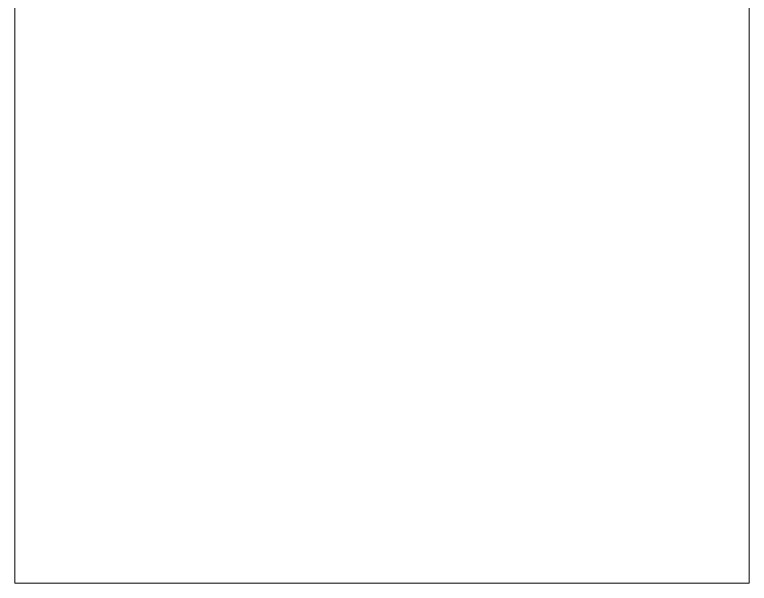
# Model space of a CAD drawing. Header units: centimetres. Extents: x -56 to 56, y -79 to 77.
# Drawn here: x -56.1 to 26.5, y -78.8 to -14.8 of the extents above; entities that cross this region are included whole.
import ezdxf

# ---------------------------------------------------------------- set-up
doc = ezdxf.new("R2010")
doc.units = ezdxf.units.CM
doc.header["$MEASUREMENT"] = 0
doc.layers.add('Layer 1', color=7, linetype='Continuous')

msp = doc.modelspace()

# ---------------------------------------------------------------- linework, layer by layer
at = {"layer": 'Layer 1', "color": 250, "lineweight": 9}
for points in [[(-38.28555, -78.77499), (-38.28555, -78.77499), (-53.48555, -78.77499), (-53.48555, -78.77499), (-53.48555, -78.77499), (-53.48555, -78.77499), (-53.48555, -78.77499), (-53.48555, -78.77499), (-56.08555, -78.77499), (-56.08555, -78.77499), (-56.08555, -78.77499), (-56.08555, -78.77499), (-56.08555, -78.77499), (-56.08555, -78.77498), (-56.08555, 56.22501), (-56.08555, 56.22501), (-56.08555, 56.22501), (-56.08555, 56.22501), (-56.08555, 56.22501), (-56.08555, 56.22501), (-53.48555, 56.22501), (-53.48555, 56.22501), (-53.48555, 56.22501), (-53.48555, 56.22501), (-53.48555, 56.22501), (-53.48555, 56.22501), (-38.28555, 56.22501), (-38.28555, 56.22501)], [(8.71447, 56.22501), (8.71447, 56.22501), (23.91447, 56.22501), (23.91447, 56.22501), (23.91447, 56.22501), (23.91447, 56.22501), (23.91447, 56.22501), (23.91447, 56.22501), (26.51446, 56.22501), (26.51446, 56.22501), (26.51446, 56.22501), (26.51446, 56.22501), (26.51446, 56.22501), (26.51446, 56.225), (26.51446, -78.77499), (26.51446, -78.77499), (26.51446, -78.77499), (26.51446, -78.77499), (26.51446, -78.77499), (26.51446, -78.77499), (23.91447, -78.77499), (23.91447, -78.77499), (23.91447, -78.77499), (23.91447, -78.77499), (23.91447, -78.77499), (23.91447, -78.77499), (8.71447, -78.77499), (8.71447, -78.77499)]]:
    msp.add_open_spline(points, degree=3, knots=[0, 0, 0, 0, 0.11111111, 0.11111111, 0.11111111, 0.22222222, 0.22222222, 0.22222222, 0.33333333, 0.33333333, 0.33333333, 0.44444444, 0.44444444, 0.44444444, 0.55555556, 0.55555556, 0.55555556, 0.66666667, 0.66666667, 0.66666667, 0.77777778, 0.77777778, 0.77777778, 0.88888889, 0.88888889, 0.88888889, 1, 1, 1, 1], dxfattribs=at)
msp.add_open_spline([(-38.28555, -78.77499), (-38.28555, -78.77499), (8.71447, -78.77499), (8.71447, -78.77499)], degree=3, dxfattribs=at)

doc.saveas('drawing.dxf')
